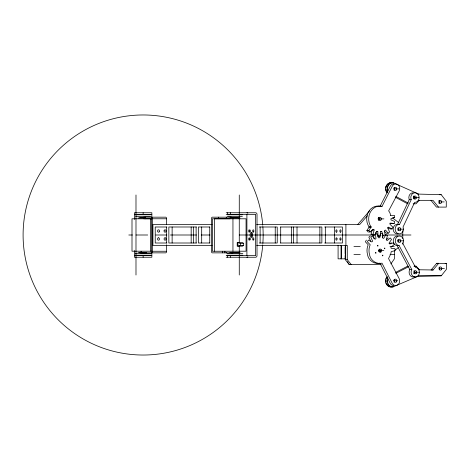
<?xml version="1.0" encoding="UTF-8"?>
<svg xmlns="http://www.w3.org/2000/svg" width="470" height="470" viewBox="0 0 470 470"><rect width="100%" height="100%" fill="white"/><g stroke="black" fill="none" stroke-linecap="round" stroke-linejoin="round"><path stroke-width="0.7" d="M436.683 263.312L438.686 263.312L433.093 269.98L431.09 269.98L436.683 263.312L446.5 263.453L446.424 269.316L441.295 275.772L418.553 276.031L394.882 286.107C388.837 290.172 381.981 281.448 387.409 276.636M392.526 286.865C388.637 286.865 386.528 282.176 387.897 278.863L385.899 278.863M377.868 236.163L379.872 236.163L380.682 231.751L381.769 231.651L383.367 235.658L385.065 235.076L384.507 230.676L385.435 230.036L388.191 233.202L389.606 231.974L387.715 228.003L388.467 227.11L391.968 228.955L392.926 227.233L389.983 224.302L390.394 223.138L394.23 223.456L394.606 221.458L390.975 219.895L390.958 218.65L394.688 217.393L394.436 215.366L390.476 215.366M377.968 236.986L378.25 235.552M387.362 192.912C381.998 188.024 388.978 179.405 394.964 183.535L418.494 194.034M385.888 190.655L387.885 190.655C386.557 187.336 388.731 182.671 392.615 182.742M371.059 234.242L372.134 229.942L374.138 229.942L373.062 234.242L371.059 234.242L372.675 235.088L374.678 235.088L376.776 231.269L377.815 231.569L378.103 236.022L379.872 236.163M398.102 233.819A4.788 4.148 -90 0 1 393.173 229.407A4.788 4.148 -90 0 1 397.602 224.343L409.235 199.668A4.788 4.148 -90 0 1 413.248 192.788M399.6 224.343L411.232 199.668A4.788 4.148 -90 0 1 413.817 192.964A4.788 4.148 -90 0 1 419.087 197.065A4.788 4.148 -90 0 1 414.669 202.347L403.043 227.016A4.788 4.148 -90 0 1 400.458 233.719A4.788 4.148 -90 0 1 395.188 229.618A4.788 4.148 -90 0 1 399.6 224.343L397.602 224.343M374.138 229.942L373.156 229.331L370.131 231.986L368.133 231.986L366.87 230.547L369.132 227.022A12.925 11.192 -90 0 1 368.075 212.687A12.925 11.192 -90 0 1 379.131 206.113L380.036 206.377L390.27 186.202A4.647 4.024 -90 0 1 393.789 183.946M380.036 206.377L382.039 206.377L392.274 186.202A4.647 4.024 -90 0 1 397.796 184.604A4.647 4.024 -90 0 1 399.177 190.979L388.625 210.912A6.856 5.94 90 0 1 390.511 215.366M382.41 237.18L383.479 235.305M366.365 240.1L365.384 241.803L368.192 244.758A12.925 11.192 -90 0 0 367.552 254.623A10.011 8.671 -90 0 0 368.797 258.212A12.925 11.192 -90 0 0 379.061 263.359L379.971 263.1L390.206 283.269A4.647 4.024 -90 0 0 393.719 285.525M366.87 230.547L368.874 230.547L371.136 227.022L369.097 226.998L371.136 227.022M390.899 263.882L394.389 258.841L394.389 250.675L398.307 247.655M357.647 224.595L369.608 210.842M367.305 215.795L359.644 224.595L256.655 224.595M419.24 200.338L415.991 203.81L413.165 203.81M386.211 239.706L388.279 237.955M370.272 235.999L368.838 237.203L370.648 241.163M379.684 249.176L379.372 249.394A1.598 1.387 -90 0 0 380.806 252.102L381.117 251.885A1.598 1.387 -90 0 0 379.684 249.176L380.806 252.102M243.672 245.358L242.491 246.157L237.209 246.157L237.209 242.555L242.491 242.555L243.672 243.354L243.672 245.358L240.393 245.358L237.902 246.157L237.902 242.555L240.393 243.354L243.672 243.354M395.699 272.353L407.819 266.096M395.787 273.34L408.542 266.754M378.979 251.286L381.511 249.993M389.025 243.607L391.463 242.808M390.523 286.865L393.743 286.659M418.018 276.013L441.295 275.772M389.383 182.871L391.387 182.871M393.831 182.971L390.611 182.742M388.22 183.347L390.223 183.347M387.198 184.14L389.195 184.14M386.375 185.204L388.373 185.204M385.805 186.472L387.803 186.472M385.523 187.859L387.527 187.859M393.649 188.87L399.124 188.87M385.553 189.287L387.55 189.287M386.499 191.895L387.832 191.895M439.233 194.692L441.236 194.692L446.277 201.231L446.277 207.1L436.46 207.1L430.955 200.338M414.963 197.564L418.964 197.564M413.377 197.706L416.714 197.706M409.235 199.668L411.232 199.668M418.682 200.338L432.958 200.338L438.457 207.1M440.226 201.912L444.226 201.912M226.193 212.757L255.627 212.757A1.598 1.387 -90 0 1 257.014 214.355L257.014 255.645A1.598 1.387 -90 0 1 255.627 257.243L226.193 257.243M134.402 214.355L151.845 214.355M226.193 214.355L255.627 214.355L255.627 255.645L226.193 255.645M135.66 214.796L150.629 214.796M227.433 214.796L242.397 214.796M135.66 216.394L150.629 216.394M227.433 216.394L242.397 216.394M143.632 217.169L165.71 217.169A1.598 0.917 -90 0 1 166.627 218.773L166.627 224.548M231.493 217.169L212.352 217.169A1.598 0.917 -90 0 0 211.43 218.773L211.43 251.256A1.598 0.917 -90 0 0 212.352 252.86L232.926 252.86M393.355 217.393L394.688 217.393M139.572 217.598L144.125 217.598M231.346 217.598L238.484 217.598M137.963 217.998L143.967 217.998M229.736 217.998L240.094 217.998M143.632 218.773L151.71 218.773M151.422 217.169A1.598 0.917 -90 0 1 152.339 218.773L166.627 218.773M230.106 218.773L212.352 218.773L212.352 251.256L246.063 251.203L246.063 218.797L214.59 218.797L214.59 251.203M151.816 218.797L132 218.797L132 251.203L151.816 251.203M377.909 218.885L383.914 218.885M394.23 223.456L389.701 223.244M212.046 224.595L152.926 224.595L152.926 245.405L212.046 245.405M166.891 226.998L155.223 226.998L155.223 243.002L166.891 243.002M196.495 226.998L168.853 226.998L168.853 243.002L196.495 243.002M209.808 226.998L198.411 226.998L198.411 243.002L209.808 243.002M259.328 226.998L277.235 226.998L277.235 243.002L259.328 243.002M280.555 226.998L321.862 226.998L321.862 243.002L280.555 243.002M324.647 226.998L342.448 226.998L342.448 243.002L324.647 243.002M391.968 228.955L389.965 228.955L387.632 227.727M398.031 229.16L403.366 229.16M376.482 231.569L377.815 231.569M380.436 231.651L381.769 231.651M388.191 233.202L386.187 233.202L384.354 231.087M128.804 235L132.47 235M135.989 235L147.709 235M155.764 235L166.879 235M170.416 235L196.507 235M201.184 235L209.972 235M239.271 235L373.532 235M385.277 235L410.968 235M382.034 235.658L383.367 235.658M397.561 240.84L403.366 240.84M256.655 245.405L347.265 245.405L347.265 259.64L351.149 264.44M397.708 236.034A4.788 4.148 -90 0 0 393.284 240.476A4.788 4.148 -90 0 0 397.132 245.587L399.13 245.587L411.82 269.557A4.788 4.148 -90 0 0 413.571 276.607A4.788 4.148 -90 0 0 419.287 273.393A4.788 4.148 -90 0 0 415.551 267.454L402.861 243.489A4.788 4.148 -90 0 0 401.11 236.434A4.788 4.148 -90 0 0 395.399 239.653A4.788 4.148 -90 0 0 399.13 245.587M345.197 245.692L345.697 245.692M353.939 246.638L360.29 246.638M390.012 246.638L394.248 246.638M345.626 247.432L345.197 247.432L345.197 253.677L345.691 253.677M378.497 250.639L383.849 250.639M151.422 252.86A1.598 0.917 -90 0 0 152.339 251.256L166.627 251.256L166.627 244.764M137.969 252.402L141.094 252.402M229.742 252.402L240.088 252.402M139.602 252.807L146.687 252.807M231.375 252.807L238.46 252.807M140.812 252.86L165.71 252.86A1.598 0.917 -90 0 0 166.627 251.256M135.201 253.606L151.082 253.606M226.975 253.606L242.855 253.606M353.939 254.64L360.29 254.64M390.012 254.64L394.248 254.64M135.201 255.204L151.082 255.204M226.975 255.204L242.855 255.204M134.402 255.645L151.845 255.645M345.697 255.609L345.197 255.609L345.197 258.841M345.797 258.841L338.089 258.841L338.089 245.287M347.265 259.64L345.268 259.64L345.268 245.405M445.166 263.453L446.5 263.453M345.585 245.405L345.585 258.841L345.268 259.64L349.145 264.44L381.199 264.44M414.17 266.208L416.173 266.208L419.375 269.739M440.384 268.534L444.385 268.534M397.132 245.587L409.822 269.557L411.82 269.557M415.263 272.236L419.264 272.236M414.146 272.253L416.814 272.253M386.534 277.641L387.868 277.641M385.547 280.232L387.55 280.232M393.372 280.743L397.773 280.743M385.5 281.659L387.503 281.659M385.764 283.052L387.762 283.052M386.316 284.327L388.314 284.327M387.121 285.402L389.125 285.402M388.138 286.212L390.141 286.212M389.295 286.712L391.298 286.712M414.052 266.167L416.173 266.208M418.817 269.768L433.093 269.98M417.959 194.075L441.236 194.692M382.039 206.377L381.135 206.113A12.925 11.192 -90 0 0 370.072 212.687A12.925 11.192 -90 0 0 371.1 226.998M373.062 234.242L374.678 235.088M395.699 196.319L408.365 203.128M395.599 197.341L407.631 203.81M392.526 217.88L398.795 222.715M368.874 230.547L370.131 231.986M347.365 261.643L349.145 264.44M373.532 234.912L373.961 238.707M375.853 232.204L375.977 234.113M402.784 230.752L402.784 238.537M402.784 242.784L402.784 244.2M345.908 224.595L345.908 245.405M341.431 245.287L341.431 258.841M341.032 245.287L341.032 258.841M334.446 226.998L334.446 243.002M325.328 226.998L325.328 243.002M319.864 226.998L319.864 243.002M297.017 226.998L297.017 243.002M293.55 226.998L293.55 243.002M291.547 226.998L291.547 243.002M280.702 226.998L280.702 243.002M275.238 226.998L275.238 243.002M260.122 226.998L260.122 243.002M246.909 214.355L246.909 255.645M240.393 243.354L240.393 245.358M239.271 194.991L239.271 243.002M239.271 245.91L239.271 275.009M232.95 218.797L232.95 251.203M230.741 217.169L230.741 218.239M230.553 212.757L230.553 214.355M230.553 255.645L230.553 257.243M227.357 212.757L227.357 214.355M227.357 255.645L227.357 257.243M224.907 251.256L224.907 252.86M222.674 251.256L222.674 252.86M218.591 217.169L218.591 218.773M209.749 226.998L209.749 243.002M201.689 226.998L201.689 243.002M196.119 226.998L196.119 243.002M193.464 226.998L193.464 243.002M191.172 226.998L191.172 243.002M172.132 226.998L172.132 243.002M166.562 226.998L166.562 243.002M152.339 218.773L152.339 251.256M151.845 217.252L151.845 212.757L134.402 212.757L134.402 219.425M151.845 252.748L151.845 257.243L134.402 257.243L134.402 250.575M151.422 218.773L151.422 251.256M150.359 218.797L150.359 251.203M145.177 217.169L145.177 218.773M143.127 212.757L143.127 214.355M143.127 255.645L143.127 257.243M141.094 251.256L141.094 252.86M135.989 194.991L135.989 275.009M252.267 237.274A2.403 1.199 -90 0 1 251.474 235.464L251.456 234.841A2.403 1.199 -90 0 1 252.126 232.844M246.909 212.757A1.598 1.387 -90 0 1 247.884 213.221M247.884 256.779A1.598 1.387 -90 0 1 246.909 257.243M250.299 231.969A1.199 0.599 -90 0 1 250.275 230.065M250.24 239.87A1.199 0.599 -90 0 1 250.228 238.149M226.182 217.387A1.598 0.917 -90 0 1 226.64 217.169M226.64 252.86A1.598 0.917 -90 0 1 226.182 252.643M262.748 244.888A120.026 120.026 0 0 1 80.264 337.248A120.026 120.026 0 0 1 80.305 132.722A120.026 120.026 0 0 1 262.748 225.159M262.859 226.605A120.026 120.026 0 0 1 262.859 243.425M378.491 217.751A1.598 1.387 -90 0 1 378.491 220.013M397.931 239.694A1.598 1.387 -90 0 1 397.943 241.974M397.931 228.009A1.598 1.387 -90 0 1 397.943 230.288M379.419 249.635A2.28 1.974 -90 0 1 379.584 250.199M379.513 251.38A2.28 1.974 -90 0 1 379.284 251.914M413.553 196.119A1.598 1.387 -90 0 1 413.747 198.88M415.075 276.536A4.788 4.148 -90 0 1 410.128 275.373A4.788 4.148 -90 0 1 409.822 269.557M413.929 270.879A1.598 1.387 -90 0 1 413.682 273.757M394.077 187.483A1.598 1.387 -90 0 1 394.077 190.256M378.52 217.446A1.598 1.387 -90 0 1 378.685 220.213M413.471 196.16A1.598 1.387 -90 0 1 414.452 198.123M438.921 200.525A1.598 1.387 -90 0 1 438.921 203.299M394.066 279.356A1.598 1.387 -90 0 1 394.048 282.141M439.098 267.16A1.598 1.387 -90 0 1 439.35 269.68M378.926 249.635A1.598 1.387 -90 0 1 378.967 251.579M337.043 238.872L337.037 239.183A1.199 0.599 -90 0 1 336.403 240.199A1.199 0.599 -90 0 1 335.844 239.024A1.199 0.599 -90 0 1 336.379 237.808L336.538 237.814A1.199 0.599 -90 0 1 337.043 238.872M164.083 230.817L164.077 231.128A1.199 0.981 -90 0 0 164.905 232.186L165.164 232.192A1.199 0.981 -90 0 0 166.039 230.976A1.199 0.981 -90 0 0 165.123 229.801A1.199 0.981 -90 0 0 164.083 230.817M375.477 252.807C375.882 254.311 376.517 251.756 375.477 252.807M382.345 255.38C382.75 256.884 383.385 254.329 382.345 255.38M384.343 248.266C384.748 249.77 385.388 247.214 384.343 248.266M380.682 233.402L379.825 237.703L378.738 237.855L377.169 233.731L375.465 234.283L375.965 238.707L374.995 239.248L372.275 235.999L370.836 237.203L372.651 241.163L371.84 241.974L368.368 240.1L367.387 241.803L370.19 244.758A12.925 11.192 -90 0 0 369.555 254.623A10.011 8.671 -90 0 0 370.801 258.212A12.925 11.192 -90 0 0 381.064 263.359L381.969 263.1L392.203 283.269A4.647 4.024 -90 0 0 397.726 284.867A4.647 4.024 -90 0 0 399.112 278.493L388.555 258.565L390.723 254.023L391.246 251.603L395.088 250.686L394.976 248.642L391.099 248.283L390.899 247.055L394.183 244.682L393.461 242.808L389.759 244.018L389.154 242.978L391.522 239.418L390.282 237.955L387.174 240.581L386.287 239.882L387.439 235.552L385.835 234.683L383.696 238.425L382.674 238.014L382.445 233.572L380.682 233.402M377.492 245.645C377.721 247.197 378.644 244.753 377.492 245.645M336.585 232.168L336.432 232.198A1.199 0.599 -90 0 1 335.909 230.464A1.199 0.599 -90 0 1 336.914 230.253A1.199 0.599 -90 0 1 336.585 232.168M165.082 237.802L164.823 237.832A1.199 0.981 -90 0 0 164.288 239.747A1.199 0.981 -90 0 0 165.934 239.536A1.199 0.981 -90 0 0 165.082 237.802M251.344 232.603L251.033 232.644A2.403 1.199 -90 0 0 250.069 234.841L250.093 235.464A2.403 1.199 -90 0 0 251.186 237.397L251.503 237.356A2.403 1.199 -90 0 0 252.466 235.159L252.443 234.536A2.403 1.199 -90 0 0 251.344 232.603M340.55 232.18L340.397 232.198A1.199 0.599 -90 0 1 339.922 230.406A1.199 0.599 -90 0 1 340.938 230.306A1.199 0.599 -90 0 1 340.55 232.18M158.578 237.802L158.325 237.82A1.199 0.981 -90 0 0 157.697 239.694A1.199 0.981 -90 0 0 159.354 239.594A1.199 0.981 -90 0 0 158.578 237.802M253.782 239.6A1.199 0.599 -90 0 0 253.265 237.802A1.199 0.599 -90 0 0 252.743 239.6A1.199 0.599 -90 0 0 253.782 239.6M253.688 231.845A1.199 0.599 -90 0 0 253.418 229.842A1.199 0.599 -90 0 0 252.684 231.311A1.199 0.599 -90 0 0 253.688 231.845M249.782 231.598A1.199 0.599 -90 0 0 249.264 229.801A1.199 0.599 -90 0 0 248.742 231.598A1.199 0.599 -90 0 0 249.782 231.598M249.782 239.606A1.199 0.599 -90 0 0 249.264 237.802A1.199 0.599 -90 0 0 248.742 239.6A1.199 0.599 -90 0 0 249.782 239.606M400.358 230.271A1.598 1.387 -90 0 0 399.706 227.603A1.598 1.387 -90 0 0 398.031 229.595A1.598 1.387 -90 0 0 400.358 230.271M416.021 198.599A1.598 1.387 -90 0 0 415.21 195.99A1.598 1.387 -90 0 0 413.659 198.105A1.598 1.387 -90 0 0 416.021 198.599M400.358 241.956A1.598 1.387 -90 0 0 399.706 239.289A1.598 1.387 -90 0 0 398.031 241.28A1.598 1.387 -90 0 0 400.358 241.956M416.32 273.27A1.598 1.387 -90 0 0 415.509 270.655A1.598 1.387 -90 0 0 413.953 272.77A1.598 1.387 -90 0 0 416.32 273.27M396.586 189.668A1.598 1.387 -90 0 0 395.382 187.266A1.598 1.387 -90 0 0 394.183 189.668A1.598 1.387 -90 0 0 396.586 189.668M380.959 219.937A1.598 1.387 -90 0 0 380.177 217.316A1.598 1.387 -90 0 0 378.603 219.402A1.598 1.387 -90 0 0 380.959 219.937M441.43 202.711A1.598 1.387 -90 0 0 440.226 200.314A1.598 1.387 -90 0 0 439.027 202.711A1.598 1.387 -90 0 0 441.43 202.711M441.577 269.351A1.598 1.387 -90 0 0 440.408 266.931A1.598 1.387 -90 0 0 439.174 269.31A1.598 1.387 -90 0 0 441.577 269.351M396.351 281.877A1.598 1.387 -90 0 0 395.734 279.198A1.598 1.387 -90 0 0 394.036 281.16A1.598 1.387 -90 0 0 396.351 281.877M159.195 231.845A1.199 0.981 -90 0 0 158.754 229.842A1.199 0.981 -90 0 0 157.55 231.311A1.199 0.981 -90 0 0 159.195 231.845M340.868 239.847A1.199 0.599 -90 0 0 340.603 237.844A1.199 0.599 -90 0 0 339.869 239.312A1.199 0.599 -90 0 0 340.868 239.847"/></g></svg>
